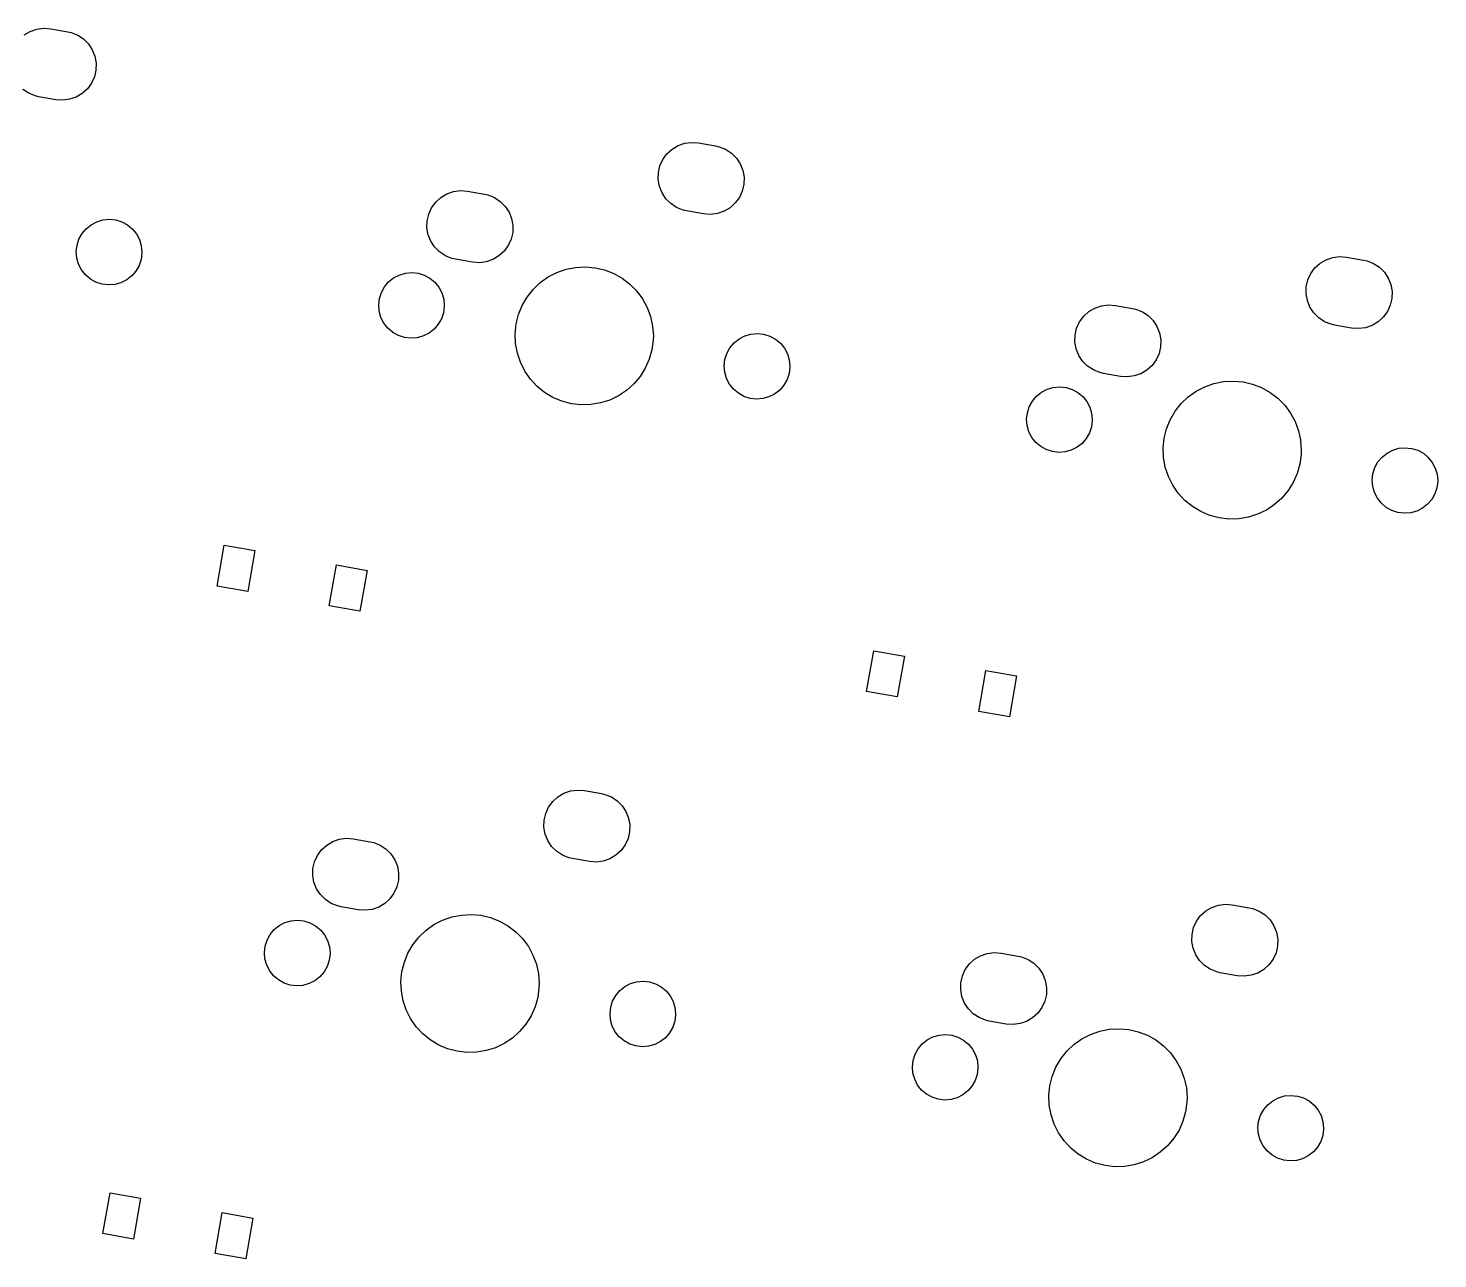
# Model space of a CAD drawing. Extents: x -73 to 324, y -180 to -25.
# Drawn here: x -27.78 to 13.04, y -64.43 to -28.78 of the extents above; entities that cross this region are included whole.
import ezdxf

# ---------------------------------------------------------------- set-up
doc = ezdxf.new("R2010")
doc.units = 0
doc.layers.add('BLACK', color=7, linetype='CONTINUOUS')

msp = doc.modelspace()

# ---------------------------------------------------------------- linework, layer by layer
at = {"layer": 'BLACK', "linetype": 'CONTINUOUS'}
for p, q in [((-27.894, -28.9783), (-27.7201, -28.8754)), ((-27.7201, -28.8754), (-27.5289, -28.8096)), ((-27.5289, -28.8096), (-27.3285, -28.7835)), ((-27.3285, -28.7835), (-27.1269, -28.7983)), ((-27.1269, -28.7983), (-26.6345, -28.8852)), ((-26.6345, -28.8852), (-26.5326, -28.9087)), ((-26.5326, -28.9087), (-26.3449, -28.9838)), ((-26.3449, -28.9838), (-26.1762, -29.095)), ((-26.1762, -29.095), (-26.0332, -29.238)), ((-26.0332, -29.238), (-25.922, -29.4067)), ((-25.922, -29.4067), (-25.8469, -29.5943)), ((-25.8469, -29.5943), (-25.8111, -29.7933)), ((-25.8111, -29.7933), (-25.8161, -29.9953)), ((-25.8615, -30.1922), (-25.9457, -30.376)), ((-25.8161, -29.9953), (-25.8615, -30.1922)), ((-27.7639, -30.6694), (-27.9326, -30.5581)), ((-26.065, -30.5391), (-26.2148, -30.6749)), ((-25.9457, -30.376), (-26.065, -30.5391)), ((-27.5762, -30.7444), (-27.7639, -30.6694)), ((-27.4742, -30.768), (-27.5762, -30.7444)), ((-26.9818, -30.8548), (-27.4742, -30.768)), ((-26.7803, -30.8696), (-26.9818, -30.8548)), ((-26.5798, -30.8436), (-26.7803, -30.8696)), ((-26.3887, -30.7778), (-26.5798, -30.8436)), ((-26.2148, -30.6749), (-26.3887, -30.7778)), ((-9.13343, -32.2863), (-8.95946, -32.1834)), ((-8.95946, -32.1834), (-8.76836, -32.1176)), ((-8.76836, -32.1176), (-8.56793, -32.0915)), ((-8.56793, -32.0915), (-8.36636, -32.1063)), ((-8.36636, -32.1063), (-7.87396, -32.1932)), ((-7.87396, -32.1932), (-7.77197, -32.2167)), ((-7.77197, -32.2167), (-7.58431, -32.2918)), ((-9.48666, -32.7689), (-9.40252, -32.5851)), ((-9.40252, -32.5851), (-9.28316, -32.422)), ((-9.28316, -32.422), (-9.13343, -32.2863)), ((-7.58431, -32.2918), (-7.41558, -32.403)), ((-7.41558, -32.403), (-7.27266, -32.5459)), ((-7.27266, -32.5459), (-7.1614, -32.7147)), ((-9.53706, -33.1679), (-9.53213, -32.9658)), ((-9.53213, -32.9658), (-9.48666, -32.7689)), ((-7.1614, -32.7147), (-7.08635, -32.9023)), ((-7.08635, -32.9023), (-7.05055, -33.1013)), ((-9.50127, -33.3668), (-9.53706, -33.1679)), ((-9.42621, -33.5544), (-9.50127, -33.3668)), ((-7.05549, -33.3033), (-7.10096, -33.5002)), ((-7.05055, -33.1013), (-7.05549, -33.3033)), ((-16.0971, -33.9839), (-15.9778, -33.8208)), ((-15.9778, -33.8208), (-15.828, -33.685)), ((-15.828, -33.685), (-15.6541, -33.5821)), ((-15.6541, -33.5821), (-15.463, -33.5163)), ((-15.463, -33.5163), (-15.2625, -33.4903)), ((-15.2625, -33.4903), (-15.061, -33.5051)), ((-15.061, -33.5051), (-14.5686, -33.5919)), ((-14.5686, -33.5919), (-14.4666, -33.6155)), ((-14.4666, -33.6155), (-14.2789, -33.6905)), ((-14.2789, -33.6905), (-14.1102, -33.8018)), ((-14.1102, -33.8018), (-13.9673, -33.9447)), ((-9.31496, -33.7232), (-9.42621, -33.5544)), ((-9.17204, -33.8661), (-9.31496, -33.7232)), ((-9.00331, -33.9774), (-9.17204, -33.8661)), ((-7.30446, -33.8471), (-7.45419, -33.9829)), ((-7.18509, -33.684), (-7.30446, -33.8471)), ((-7.10096, -33.5002), (-7.18509, -33.684)), ((-16.2267, -34.3646), (-16.1813, -34.1676)), ((-16.1813, -34.1676), (-16.0971, -33.9839)), ((-13.9673, -33.9447), (-13.856, -34.1134)), ((-13.856, -34.1134), (-13.7809, -34.3011)), ((-8.81565, -34.0524), (-9.00331, -33.9774)), ((-8.71366, -34.076), (-8.81565, -34.0524)), ((-8.22125, -34.1628), (-8.71366, -34.076)), ((-8.01968, -34.1776), (-8.22125, -34.1628)), ((-7.81926, -34.1516), (-8.01968, -34.1776)), ((-7.62815, -34.0858), (-7.81926, -34.1516)), ((-7.45419, -33.9829), (-7.62815, -34.0858)), ((-26.219, -34.7337), (-26.0998, -34.5917)), ((-26.0998, -34.5917), (-25.9553, -34.4755)), ((-25.9553, -34.4755), (-25.791, -34.3896)), ((-25.791, -34.3896), (-25.6131, -34.3373)), ((-25.6131, -34.3373), (-25.4285, -34.3205)), ((-25.4285, -34.3205), (-25.2441, -34.3399)), ((-25.2441, -34.3399), (-25.067, -34.3947)), ((-25.067, -34.3947), (-24.9039, -34.4829)), ((-24.9039, -34.4829), (-24.761, -34.6011)), ((-24.761, -34.6011), (-24.6438, -34.7447)), ((-16.2317, -34.5666), (-16.2267, -34.3646)), ((-16.1959, -34.7655), (-16.2317, -34.5666)), ((-13.7809, -34.3011), (-13.7451, -34.5)), ((-13.7451, -34.5), (-13.7501, -34.7021)), ((-26.385, -35.2572), (-26.3644, -35.0729)), ((-26.3644, -35.0729), (-26.3083, -34.8962)), ((-26.3083, -34.8962), (-26.219, -34.7337)), ((-24.6438, -34.7447), (-24.5568, -34.9084)), ((-24.5568, -34.9084), (-24.5032, -35.0859)), ((-24.5032, -35.0859), (-24.4851, -35.2705)), ((-16.1208, -34.9532), (-16.1959, -34.7655)), ((-16.0096, -35.1219), (-16.1208, -34.9532)), ((-13.8797, -35.0828), (-13.9991, -35.2459)), ((-13.7956, -34.899), (-13.8797, -35.0828)), ((-13.7501, -34.7021), (-13.7956, -34.899)), ((-26.3695, -35.442), (-26.385, -35.2572)), ((-26.3184, -35.6202), (-26.3695, -35.442)), ((-24.5087, -35.4809), (-24.5672, -35.6569)), ((-24.4855, -35.297), (-24.5087, -35.4809)), ((-24.4851, -35.2705), (-24.4855, -35.297)), ((-15.8666, -35.2648), (-16.0096, -35.1219)), ((-15.6979, -35.3761), (-15.8666, -35.2648)), ((-15.5102, -35.4512), (-15.6979, -35.3761)), ((-15.4083, -35.4747), (-15.5102, -35.4512)), ((-14.9158, -35.5615), (-15.4083, -35.4747)), ((-14.3227, -35.4845), (-14.5139, -35.5503)), ((-14.1488, -35.3816), (-14.3227, -35.4845)), ((-13.9991, -35.2459), (-14.1488, -35.3816)), ((9.62716, -35.5943), (9.80112, -35.4914)), ((9.80112, -35.4914), (9.99223, -35.4256)), ((9.99223, -35.4256), (10.1927, -35.3995)), ((10.1927, -35.3995), (10.3942, -35.4143)), ((10.3942, -35.4143), (10.8866, -35.5012)), ((10.8866, -35.5012), (10.9886, -35.5247)), ((-26.2337, -35.7851), (-26.3184, -35.6202)), ((-26.1185, -35.9304), (-26.2337, -35.7851)), ((-24.6588, -35.8181), (-24.78, -35.9584)), ((-24.5672, -35.6569), (-24.6588, -35.8181)), ((-17.0361, -35.9334), (-16.8582, -35.881)), ((-16.8582, -35.881), (-16.6735, -35.8642)), ((-16.6735, -35.8642), (-16.4892, -35.8836)), ((-16.4892, -35.8836), (-16.312, -35.9384)), ((-14.7143, -35.5763), (-14.9158, -35.5615)), ((-14.5139, -35.5503), (-14.7143, -35.5763)), ((-12.7223, -35.991), (-12.4716, -35.8608)), ((-12.4716, -35.8608), (-12.2051, -35.7672)), ((-12.2051, -35.7672), (-11.928, -35.7121)), ((-11.928, -35.7121), (-11.6459, -35.6966)), ((-11.6459, -35.6966), (-11.3645, -35.7209)), ((-11.3645, -35.7209), (-11.0893, -35.7847)), ((-11.0893, -35.7847), (-10.8258, -35.8867)), ((-10.8258, -35.8867), (-10.5793, -36.0247)), ((9.27393, -36.0769), (9.35806, -35.8931)), ((9.35806, -35.8931), (9.47743, -35.73)), ((9.47743, -35.73), (9.62716, -35.5943)), ((10.9886, -35.5247), (11.1763, -35.5998)), ((11.1763, -35.5998), (11.345, -35.711)), ((11.345, -35.711), (11.4879, -35.8539)), ((11.4879, -35.8539), (11.5992, -36.0227)), ((-25.9773, -36.0506), (-26.1185, -35.9304)), ((-25.8154, -36.141), (-25.9773, -36.0506)), ((-25.6391, -36.1983), (-25.8154, -36.141)), ((-25.455, -36.2203), (-25.6391, -36.1983)), ((-25.2702, -36.206), (-25.455, -36.2203)), ((-25.0916, -36.1562), (-25.2702, -36.206)), ((-24.9261, -36.0726), (-25.0916, -36.1562)), ((-24.78, -35.9584), (-24.9261, -36.0726)), ((-17.5534, -36.4399), (-17.464, -36.2775)), ((-17.464, -36.2775), (-17.3449, -36.1354)), ((-17.3449, -36.1354), (-17.2004, -36.0193)), ((-17.2004, -36.0193), (-17.0361, -35.9334)), ((-16.312, -35.9384), (-16.1489, -36.0266)), ((-16.1489, -36.0266), (-16.0061, -36.1448)), ((-16.0061, -36.1448), (-15.8889, -36.2885)), ((-15.8889, -36.2885), (-15.8019, -36.4522)), ((-13.1566, -36.3503), (-12.9522, -36.1553)), ((-12.9522, -36.1553), (-12.7223, -35.991)), ((-10.5793, -36.0247), (-10.3547, -36.1961)), ((-10.3547, -36.1961), (-10.1565, -36.3974)), ((9.22352, -36.4759), (9.22846, -36.2738)), ((9.22846, -36.2738), (9.27393, -36.0769)), ((11.5992, -36.0227), (11.6742, -36.2103)), ((11.6742, -36.2103), (11.71, -36.4093)), ((-17.6301, -36.8009), (-17.6094, -36.6167)), ((-17.6094, -36.6167), (-17.5534, -36.4399)), ((-15.8019, -36.4522), (-15.7483, -36.6297)), ((-15.7483, -36.6297), (-15.7302, -36.8142)), ((-13.4734, -36.8164), (-13.3315, -36.5722)), ((-13.3315, -36.5722), (-13.1566, -36.3503)), ((-10.1565, -36.3974), (-9.9887, -36.6247)), ((-9.9887, -36.6247), (-9.85455, -36.8733)), ((9.25931, -36.6748), (9.22352, -36.4759)), ((9.33437, -36.8624), (9.25931, -36.6748)), ((11.7051, -36.6113), (11.6596, -36.8082)), ((11.71, -36.4093), (11.7051, -36.6113)), ((-17.6146, -36.9857), (-17.6301, -36.8009)), ((-17.5635, -37.1639), (-17.6146, -36.9857)), ((-15.7538, -37.0247), (-15.8123, -37.2006)), ((-15.7305, -36.8407), (-15.7538, -37.0247)), ((-15.7302, -36.8142), (-15.7305, -36.8407)), ((-13.6476, -37.3525), (-13.5795, -37.0783)), ((-13.5795, -37.0783), (-13.4734, -36.8164)), ((-9.85455, -36.8733), (-9.75677, -37.1383)), ((-9.75677, -37.1383), (-9.69731, -37.4145)), ((2.66347, -37.2919), (2.78284, -37.1288)), ((2.78284, -37.1288), (2.93256, -36.993)), ((2.93256, -36.993), (3.10653, -36.8901)), ((3.10653, -36.8901), (3.29763, -36.8243)), ((3.29763, -36.8243), (3.49806, -36.7983)), ((3.49806, -36.7983), (3.69963, -36.8131)), ((3.69963, -36.8131), (4.19203, -36.8999)), ((4.19203, -36.8999), (4.29402, -36.9235)), ((4.29402, -36.9235), (4.48168, -36.9985)), ((4.48168, -36.9985), (4.65041, -37.1098)), ((4.65041, -37.1098), (4.79333, -37.2527)), ((9.44563, -37.0312), (9.33437, -36.8624)), ((9.58855, -37.1741), (9.44563, -37.0312)), ((11.5755, -36.992), (11.4561, -37.1551)), ((11.6596, -36.8082), (11.5755, -36.992)), ((-17.4787, -37.3288), (-17.5635, -37.1639)), ((-17.3635, -37.4741), (-17.4787, -37.3288)), ((-17.2224, -37.5943), (-17.3635, -37.4741)), ((-16.025, -37.5022), (-16.1711, -37.6163)), ((-15.9039, -37.3618), (-16.025, -37.5022)), ((-15.8123, -37.2006), (-15.9039, -37.3618)), ((-13.6764, -37.6335), (-13.6476, -37.3525)), ((-9.69731, -37.4145), (-9.67735, -37.6963)), ((2.53387, -37.6726), (2.57933, -37.4756)), ((2.57933, -37.4756), (2.66347, -37.2919)), ((4.79333, -37.2527), (4.90459, -37.4214)), ((4.90459, -37.4214), (4.97965, -37.6091)), ((9.75728, -37.2854), (9.58855, -37.1741)), ((9.94494, -37.3604), (9.75728, -37.2854)), ((10.0469, -37.384), (9.94494, -37.3604)), ((10.5393, -37.4708), (10.0469, -37.384)), ((10.7409, -37.4856), (10.5393, -37.4708)), ((10.9413, -37.4596), (10.7409, -37.4856)), ((11.1324, -37.3938), (10.9413, -37.4596)), ((11.3064, -37.2909), (11.1324, -37.3938)), ((11.4561, -37.1551), (11.3064, -37.2909)), ((-17.0605, -37.6847), (-17.2224, -37.5943)), ((-16.8842, -37.742), (-17.0605, -37.6847)), ((-16.7001, -37.764), (-16.8842, -37.742)), ((-16.5152, -37.7498), (-16.7001, -37.764)), ((-16.3366, -37.6999), (-16.5152, -37.7498)), ((-16.1711, -37.6163), (-16.3366, -37.6999)), ((-13.6653, -37.9158), (-13.6764, -37.6335)), ((-13.6145, -38.1937), (-13.6653, -37.9158)), ((-9.6813, -37.8219), (-9.71891, -38.1019)), ((-9.67735, -37.6963), (-9.6813, -37.8219)), ((-7.45839, -38.0417), (-7.33921, -37.8997)), ((-7.33921, -37.8997), (-7.19471, -37.7835)), ((-7.19471, -37.7835), (-7.03041, -37.6976)), ((-7.03041, -37.6976), (-6.85254, -37.6453)), ((-6.85254, -37.6453), (-6.6679, -37.6285)), ((-6.6679, -37.6285), (-6.48351, -37.6479)), ((-6.48351, -37.6479), (-6.30639, -37.7027)), ((-6.30639, -37.7027), (-6.1433, -37.7909)), ((-6.1433, -37.7909), (-6.00044, -37.9091)), ((-6.00044, -37.9091), (-5.88326, -38.0527)), ((2.52893, -37.8746), (2.53387, -37.6726)), ((2.56472, -38.0735), (2.52893, -37.8746)), ((4.97965, -37.6091), (5.01544, -37.808)), ((5.01544, -37.808), (5.0105, -38.0101)), ((-13.5251, -38.4617), (-13.6145, -38.1937)), ((-9.71891, -38.1019), (-9.79559, -38.3738)), ((-7.60377, -38.3809), (-7.54771, -38.2042)), ((-7.54771, -38.2042), (-7.45839, -38.0417)), ((-5.88326, -38.0527), (-5.79621, -38.2164)), ((-5.79621, -38.2164), (-5.74262, -38.3939)), ((2.63978, -38.2612), (2.56472, -38.0735)), ((2.75104, -38.4299), (2.63978, -38.2612)), ((4.96503, -38.207), (4.8809, -38.3908)), ((5.0105, -38.0101), (4.96503, -38.207)), ((-13.3988, -38.7144), (-13.5251, -38.4617)), ((-13.2382, -38.9468), (-13.3988, -38.7144)), ((-9.90982, -38.6322), (-10.0593, -38.8719)), ((-9.79559, -38.3738), (-9.90982, -38.6322)), ((-7.62444, -38.5652), (-7.60377, -38.3809)), ((-7.60892, -38.7499), (-7.62444, -38.5652)), ((-7.55782, -38.9282), (-7.60892, -38.7499)), ((-5.7249, -38.605), (-5.74814, -38.7889)), ((-5.74262, -38.3939), (-5.72453, -38.5785)), ((-5.72453, -38.5785), (-5.7249, -38.605)), ((2.89395, -38.5728), (2.75104, -38.4299)), ((3.06269, -38.6841), (2.89395, -38.5728)), ((3.25034, -38.7592), (3.06269, -38.6841)), ((3.35233, -38.7827), (3.25034, -38.7592)), ((4.6118, -38.6896), (4.43784, -38.7925)), ((4.76153, -38.5539), (4.6118, -38.6896)), ((4.8809, -38.3908), (4.76153, -38.5539)), ((-13.0464, -39.1543), (-13.2382, -38.9468)), ((-12.8274, -39.3326), (-13.0464, -39.1543)), ((-10.2411, -39.0881), (-10.4515, -39.2766)), ((-10.0593, -38.8719), (-10.2411, -39.0881)), ((-7.47307, -39.0931), (-7.55782, -38.9282)), ((-7.3579, -39.2384), (-7.47307, -39.0931)), ((-5.89824, -39.1261), (-6.01939, -39.2664)), ((-5.80666, -38.9649), (-5.89824, -39.1261)), ((-5.74814, -38.7889), (-5.80666, -38.9649)), ((1.9024, -39.189), (2.08704, -39.1722)), ((2.08704, -39.1722), (2.27144, -39.1916)), ((3.84474, -38.8695), (3.35233, -38.7827)), ((4.04631, -38.8843), (3.84474, -38.8695)), ((4.24674, -38.8583), (4.04631, -38.8843)), ((4.43784, -38.7925), (4.24674, -38.8583)), ((6.03824, -39.299), (6.28894, -39.1688)), ((6.28894, -39.1688), (6.55549, -39.0752)), ((6.55549, -39.0752), (6.83257, -39.0201)), ((6.83257, -39.0201), (7.11465, -39.0046)), ((7.11465, -39.0046), (7.3961, -39.0289)), ((7.3961, -39.0289), (7.67132, -39.0927)), ((7.67132, -39.0927), (7.93479, -39.1947)), ((-12.5853, -39.4783), (-12.8274, -39.3326)), ((-12.3252, -39.5885), (-12.5853, -39.4783)), ((-12.0521, -39.6609), (-12.3252, -39.5885)), ((-10.9411, -39.5559), (-11.2105, -39.6411)), ((-10.6864, -39.4336), (-10.9411, -39.5559)), ((-10.4515, -39.2766), (-10.6864, -39.4336)), ((-7.21671, -39.3585), (-7.3579, -39.2384)), ((-7.05486, -39.449), (-7.21671, -39.3585)), ((-6.87853, -39.5063), (-7.05486, -39.449)), ((-6.69442, -39.5282), (-6.87853, -39.5063)), ((-6.50956, -39.514), (-6.69442, -39.5282)), ((-6.33099, -39.4642), (-6.50956, -39.514)), ((-6.16549, -39.3806), (-6.33099, -39.4642)), ((-6.01939, -39.2664), (-6.16549, -39.3806)), ((1.20723, -39.7479), (1.29655, -39.5855)), ((1.29655, -39.5855), (1.41573, -39.4434)), ((1.41573, -39.4434), (1.56023, -39.3273)), ((1.56023, -39.3273), (1.72454, -39.2414)), ((1.72454, -39.2414), (1.9024, -39.189)), ((2.27144, -39.1916), (2.44855, -39.2464)), ((2.44855, -39.2464), (2.61164, -39.3346)), ((2.61164, -39.3346), (2.7545, -39.4528)), ((2.7545, -39.4528), (2.87169, -39.5965)), ((5.60397, -39.6583), (5.80839, -39.4633)), ((5.80839, -39.4633), (6.03824, -39.299)), ((7.93479, -39.1947), (8.18128, -39.3327)), ((8.18128, -39.3327), (8.40586, -39.5041)), ((8.40586, -39.5041), (8.60405, -39.7054)), ((-11.7716, -39.6941), (-12.0521, -39.6609)), ((-11.4891, -39.6874), (-11.7716, -39.6941)), ((-11.2105, -39.6411), (-11.4891, -39.6874)), ((1.1305, -40.1089), (1.15117, -39.9247)), ((1.15117, -39.9247), (1.20723, -39.7479)), ((2.87169, -39.5965), (2.95873, -39.7602)), ((2.95873, -39.7602), (3.01232, -39.9377)), ((3.01232, -39.9377), (3.03041, -40.1222)), ((5.28718, -40.1244), (5.42907, -39.8802)), ((5.42907, -39.8802), (5.60397, -39.6583)), ((8.60405, -39.7054), (8.77189, -39.9327)), ((8.77189, -39.9327), (8.90604, -40.1813)), ((1.14602, -40.2937), (1.1305, -40.1089)), ((1.19712, -40.4719), (1.14602, -40.2937)), ((3.0068, -40.3327), (2.94828, -40.5086)), ((3.03004, -40.1487), (3.0068, -40.3327)), ((3.03041, -40.1222), (3.03004, -40.1487)), ((5.11302, -40.6605), (5.18112, -40.3863)), ((5.18112, -40.3863), (5.28718, -40.1244)), ((8.90604, -40.1813), (9.00382, -40.4463)), ((1.28187, -40.6368), (1.19712, -40.4719)), ((1.39704, -40.7821), (1.28187, -40.6368)), ((1.53823, -40.9023), (1.39704, -40.7821)), ((2.73555, -40.8102), (2.58945, -40.9243)), ((2.8567, -40.6698), (2.73555, -40.8102)), ((2.94828, -40.5086), (2.8567, -40.6698)), ((5.08422, -40.9415), (5.11302, -40.6605)), ((9.00382, -40.4463), (9.06328, -40.7225)), ((9.06328, -40.7225), (9.08324, -41.0043)), ((1.70008, -40.9927), (1.53823, -40.9023)), ((1.87641, -41.05), (1.70008, -40.9927)), ((2.06052, -41.072), (1.87641, -41.05)), ((2.24538, -41.0578), (2.06052, -41.072)), ((2.42395, -41.0079), (2.24538, -41.0578)), ((2.58945, -40.9243), (2.42395, -41.0079)), ((5.09531, -41.2238), (5.08422, -40.9415)), ((9.07929, -41.1299), (9.04168, -41.4099)), ((9.08324, -41.0043), (9.07929, -41.1299)), ((11.3022, -41.3497), (11.4214, -41.2077)), ((11.4214, -41.2077), (11.5659, -41.0915)), ((11.5659, -41.0915), (11.7302, -41.0056)), ((11.7302, -41.0056), (11.908, -40.9533)), ((11.908, -40.9533), (12.0927, -40.9365)), ((12.0927, -40.9365), (12.2771, -40.9559)), ((12.2771, -40.9559), (12.4542, -41.0107)), ((12.4542, -41.0107), (12.6173, -41.0989)), ((12.6173, -41.0989), (12.7601, -41.2171)), ((12.7601, -41.2171), (12.8773, -41.3607)), ((5.14607, -41.5017), (5.09531, -41.2238)), ((5.23548, -41.7697), (5.14607, -41.5017)), ((9.04168, -41.4099), (8.965, -41.6818)), ((11.1568, -41.6889), (11.2129, -41.5122)), ((11.2129, -41.5122), (11.3022, -41.3497)), ((12.8773, -41.3607), (12.9644, -41.5244)), ((12.9644, -41.5244), (13.018, -41.7019)), ((5.36175, -42.0224), (5.23548, -41.7697)), ((5.52237, -42.2548), (5.36175, -42.0224)), ((8.85077, -41.9402), (8.70127, -42.1799)), ((8.965, -41.6818), (8.85077, -41.9402)), ((11.1362, -41.8732), (11.1568, -41.6889)), ((11.1517, -42.0579), (11.1362, -41.8732)), ((13.0357, -41.913), (13.0124, -42.0969)), ((13.018, -41.7019), (13.0361, -41.8865)), ((13.0361, -41.8865), (13.0357, -41.913)), ((5.71414, -42.4623), (5.52237, -42.2548)), ((8.51949, -42.3961), (8.30905, -42.5846)), ((8.70127, -42.1799), (8.51949, -42.3961)), ((11.2028, -42.2362), (11.1517, -42.0579)), ((11.2875, -42.4011), (11.2028, -42.2362)), ((11.4027, -42.5464), (11.2875, -42.4011)), ((12.8623, -42.4341), (12.7412, -42.5744)), ((12.9539, -42.2729), (12.8623, -42.4341)), ((13.0124, -42.0969), (12.9539, -42.2729)), ((5.93322, -42.6406), (5.71414, -42.4623)), ((6.17525, -42.7863), (5.93322, -42.6406)), ((6.4354, -42.8965), (6.17525, -42.7863)), ((8.07415, -42.7416), (7.81948, -42.8639)), ((8.30905, -42.5846), (8.07415, -42.7416)), ((11.5439, -42.6665), (11.4027, -42.5464)), ((11.7057, -42.757), (11.5439, -42.6665)), ((11.8821, -42.8143), (11.7057, -42.757)), ((12.0662, -42.8362), (11.8821, -42.8143)), ((12.251, -42.822), (12.0662, -42.8362)), ((12.4296, -42.7722), (12.251, -42.822)), ((12.5951, -42.6886), (12.4296, -42.7722)), ((12.7412, -42.5744), (12.5951, -42.6886)), ((6.70847, -42.9689), (6.4354, -42.8965)), ((6.98902, -43.0021), (6.70847, -42.9689)), ((7.27145, -42.9954), (6.98902, -43.0021)), ((7.55013, -42.9491), (7.27145, -42.9954)), ((7.81948, -42.8639), (7.55013, -42.9491)), ((-22.3091, -44.9422), (-22.1007, -43.7604)), ((-22.1007, -43.7604), (-21.2144, -43.9167)), ((-21.2144, -43.9167), (-21.4228, -45.0985)), ((-19.0592, -45.5153), (-18.8509, -44.3335)), ((-18.8509, -44.3335), (-17.9645, -44.4898)), ((-17.9645, -44.4898), (-18.1729, -45.6715)), ((-21.4228, -45.0985), (-22.3091, -44.9422)), ((-18.1729, -45.6715), (-19.0592, -45.5153)), ((-3.50441, -48.0001), (-3.29604, -46.8183)), ((-3.29604, -46.8183), (-2.40971, -46.9746)), ((-2.40971, -46.9746), (-2.61809, -48.1564)), ((-0.25455, -48.5731), (-0.04617, -47.3913)), ((-0.04617, -47.3913), (0.84015, -47.5476)), ((0.84015, -47.5476), (0.63178, -48.7294)), ((-2.61809, -48.1564), (-3.50441, -48.0001)), ((0.63178, -48.7294), (-0.25455, -48.5731)), ((-12.4414, -51.0468), (-12.2675, -50.944)), ((-12.2675, -50.944), (-12.0764, -50.8782)), ((-12.0764, -50.8782), (-11.8759, -50.8521)), ((-11.8759, -50.8521), (-11.6744, -50.8669)), ((-11.6744, -50.8669), (-11.182, -50.9538)), ((-11.182, -50.9538), (-11.08, -50.9773)), ((-11.08, -50.9773), (-10.8923, -51.0524)), ((-12.7947, -51.5295), (-12.7105, -51.3457)), ((-12.7105, -51.3457), (-12.5912, -51.1826)), ((-12.5912, -51.1826), (-12.4414, -51.0468)), ((-10.8923, -51.0524), (-10.7236, -51.1636)), ((-10.7236, -51.1636), (-10.5807, -51.3065)), ((-10.5807, -51.3065), (-10.4694, -51.4753)), ((-12.8451, -51.9285), (-12.8401, -51.7264)), ((-12.8401, -51.7264), (-12.7947, -51.5295)), ((-10.4694, -51.4753), (-10.3943, -51.6629)), ((-10.3943, -51.6629), (-10.3586, -51.8618)), ((-12.8093, -52.1274), (-12.8451, -51.9285)), ((-12.7342, -52.315), (-12.8093, -52.1274)), ((-10.3635, -52.0639), (-10.409, -52.2608)), ((-10.3586, -51.8618), (-10.3635, -52.0639)), ((-19.4051, -52.7445), (-19.2857, -52.5814)), ((-19.2857, -52.5814), (-19.136, -52.4456)), ((-19.136, -52.4456), (-18.9621, -52.3427)), ((-18.9621, -52.3427), (-18.771, -52.2769)), ((-18.771, -52.2769), (-18.5705, -52.2509)), ((-18.5705, -52.2509), (-18.369, -52.2657)), ((-18.369, -52.2657), (-17.8766, -52.3525)), ((-17.8766, -52.3525), (-17.7746, -52.376)), ((-17.7746, -52.376), (-17.5869, -52.4511)), ((-17.5869, -52.4511), (-17.4182, -52.5624)), ((-17.4182, -52.5624), (-17.2753, -52.7053)), ((-12.623, -52.4838), (-12.7342, -52.315)), ((-12.48, -52.6267), (-12.623, -52.4838)), ((-12.3113, -52.7379), (-12.48, -52.6267)), ((-10.6125, -52.6077), (-10.7622, -52.7435)), ((-10.4931, -52.4446), (-10.6125, -52.6077)), ((-10.409, -52.2608), (-10.4931, -52.4446)), ((-19.5347, -53.1252), (-19.4893, -52.9282)), ((-19.4893, -52.9282), (-19.4051, -52.7445)), ((-17.2753, -52.7053), (-17.164, -52.874)), ((-17.164, -52.874), (-17.0889, -53.0617)), ((-12.1236, -52.813), (-12.3113, -52.7379)), ((-12.0217, -52.8365), (-12.1236, -52.813)), ((-11.5293, -52.9234), (-12.0217, -52.8365)), ((-11.3277, -52.9382), (-11.5293, -52.9234)), ((-11.1273, -52.9121), (-11.3277, -52.9382)), ((-10.9362, -52.8463), (-11.1273, -52.9121)), ((-10.7622, -52.7435), (-10.9362, -52.8463)), ((-19.5397, -53.3272), (-19.5347, -53.1252)), ((-19.5039, -53.5261), (-19.5397, -53.3272)), ((-17.0581, -53.4626), (-17.1035, -53.6596)), ((-17.0889, -53.0617), (-17.0531, -53.2606)), ((-17.0531, -53.2606), (-17.0581, -53.4626)), ((-19.4288, -53.7138), (-19.5039, -53.5261)), ((-19.3175, -53.8825), (-19.4288, -53.7138)), ((-17.1877, -53.8433), (-17.3071, -54.0064)), ((-17.1035, -53.6596), (-17.1877, -53.8433)), ((-19.1746, -54.0254), (-19.3175, -53.8825)), ((-19.0059, -54.1367), (-19.1746, -54.0254)), ((-18.8182, -54.2117), (-19.0059, -54.1367)), ((-18.7163, -54.2353), (-18.8182, -54.2117)), ((-18.2238, -54.3221), (-18.7163, -54.2353)), ((-17.6307, -54.2451), (-17.8218, -54.3109)), ((-17.4568, -54.1422), (-17.6307, -54.2451)), ((-17.3071, -54.0064), (-17.4568, -54.1422)), ((6.31916, -54.3548), (6.49313, -54.252)), ((6.49313, -54.252), (6.68423, -54.1862)), ((6.68423, -54.1862), (6.88466, -54.1601)), ((6.88466, -54.1601), (7.08623, -54.1749)), ((7.08623, -54.1749), (7.57863, -54.2618)), ((7.57863, -54.2618), (7.68062, -54.2853)), ((-20.344, -54.694), (-20.1662, -54.6416)), ((-20.1662, -54.6416), (-19.9815, -54.6248)), ((-19.9815, -54.6248), (-19.7971, -54.6442)), ((-19.7971, -54.6442), (-19.62, -54.699)), ((-18.0223, -54.3369), (-18.2238, -54.3221)), ((-17.8218, -54.3109), (-18.0223, -54.3369)), ((-16.0303, -54.7516), (-15.7796, -54.6214)), ((-15.7796, -54.6214), (-15.5131, -54.5278)), ((-15.5131, -54.5278), (-15.236, -54.4727)), ((-15.236, -54.4727), (-14.9539, -54.4572)), ((-14.9539, -54.4572), (-14.6725, -54.4815)), ((-14.6725, -54.4815), (-14.3973, -54.5453)), ((-14.3973, -54.5453), (-14.1338, -54.6473)), ((-14.1338, -54.6473), (-13.8873, -54.7853)), ((5.96593, -54.8375), (6.05007, -54.6537)), ((6.05007, -54.6537), (6.16943, -54.4906)), ((6.16943, -54.4906), (6.31916, -54.3548)), ((7.68062, -54.2853), (7.86828, -54.3604)), ((7.86828, -54.3604), (8.03701, -54.4716)), ((8.03701, -54.4716), (8.17993, -54.6145)), ((8.17993, -54.6145), (8.29119, -54.7833)), ((-20.8614, -55.2005), (-20.772, -55.0381)), ((-20.772, -55.0381), (-20.6529, -54.896)), ((-20.6529, -54.896), (-20.5084, -54.7799)), ((-20.5084, -54.7799), (-20.344, -54.694)), ((-19.62, -54.699), (-19.4569, -54.7872)), ((-19.4569, -54.7872), (-19.3141, -54.9054)), ((-19.3141, -54.9054), (-19.1969, -55.0491)), ((-19.1969, -55.0491), (-19.1099, -55.2128)), ((-16.4646, -55.1109), (-16.2602, -54.9159)), ((-16.2602, -54.9159), (-16.0303, -54.7516)), ((-13.8873, -54.7853), (-13.6627, -54.9567)), ((-13.6627, -54.9567), (-13.4645, -55.158)), ((5.91553, -55.2365), (5.92046, -55.0344)), ((5.92046, -55.0344), (5.96593, -54.8375)), ((8.29119, -54.7833), (8.36624, -54.9709)), ((8.36624, -54.9709), (8.40203, -55.1698)), ((-20.9381, -55.5615), (-20.9174, -55.3773)), ((-20.9174, -55.3773), (-20.8614, -55.2005)), ((-19.1099, -55.2128), (-19.0563, -55.3903)), ((-19.0563, -55.3903), (-19.0382, -55.5748)), ((-16.7814, -55.577), (-16.6395, -55.3327)), ((-16.6395, -55.3327), (-16.4646, -55.1109)), ((-13.4645, -55.158), (-13.2967, -55.3853)), ((-13.2967, -55.3853), (-13.1625, -55.6339)), ((5.95132, -55.4354), (5.91553, -55.2365)), ((6.02637, -55.623), (5.95132, -55.4354)), ((8.3971, -55.3719), (8.35163, -55.5688)), ((8.40203, -55.1698), (8.3971, -55.3719)), ((-20.9226, -55.7463), (-20.9381, -55.5615)), ((-20.8715, -55.9245), (-20.9226, -55.7463)), ((-19.0618, -55.7852), (-19.1203, -55.9612)), ((-19.0385, -55.6013), (-19.0618, -55.7852)), ((-19.0382, -55.5748), (-19.0385, -55.6013)), ((-16.9556, -56.1131), (-16.8875, -55.8389)), ((-16.8875, -55.8389), (-16.7814, -55.577)), ((-13.1625, -55.6339), (-13.0648, -55.8989)), ((-13.0648, -55.8989), (-13.0053, -56.1751)), ((-0.64453, -56.0525), (-0.52516, -55.8894)), ((-0.52516, -55.8894), (-0.37544, -55.7536)), ((-0.37544, -55.7536), (-0.20147, -55.6507)), ((-0.20147, -55.6507), (-0.01037, -55.5849)), ((-0.01037, -55.5849), (0.19006, -55.5589)), ((0.19006, -55.5589), (0.39163, -55.5737)), ((0.39163, -55.5737), (0.88404, -55.6605)), ((0.88404, -55.6605), (0.98603, -55.684)), ((0.98603, -55.684), (1.17368, -55.7591)), ((1.17368, -55.7591), (1.34242, -55.8704)), ((1.34242, -55.8704), (1.48533, -56.0133)), ((6.13763, -55.7918), (6.02637, -55.623)), ((6.28055, -55.9347), (6.13763, -55.7918)), ((8.14813, -55.9157), (7.9984, -56.0515)), ((8.2675, -55.7526), (8.14813, -55.9157)), ((8.35163, -55.5688), (8.2675, -55.7526)), ((-20.7867, -56.0894), (-20.8715, -55.9245)), ((-20.6715, -56.2347), (-20.7867, -56.0894)), ((-20.5304, -56.3549), (-20.6715, -56.2347)), ((-19.333, -56.2627), (-19.4791, -56.3769)), ((-19.2119, -56.1224), (-19.333, -56.2627)), ((-19.1203, -55.9612), (-19.2119, -56.1224)), ((-16.9844, -56.3941), (-16.9556, -56.1131)), ((-13.0053, -56.1751), (-12.9853, -56.4569)), ((-0.77413, -56.4332), (-0.72867, -56.2362)), ((-0.72867, -56.2362), (-0.64453, -56.0525)), ((1.48533, -56.0133), (1.59659, -56.182)), ((1.59659, -56.182), (1.67165, -56.3697)), ((6.44928, -56.0459), (6.28055, -55.9347)), ((6.63694, -56.121), (6.44928, -56.0459)), ((6.73893, -56.1445), (6.63694, -56.121)), ((7.23133, -56.2314), (6.73893, -56.1445)), ((7.4329, -56.2462), (7.23133, -56.2314)), ((7.63333, -56.2201), (7.4329, -56.2462)), ((7.82444, -56.1543), (7.63333, -56.2201)), ((7.9984, -56.0515), (7.82444, -56.1543)), ((-20.3685, -56.4453), (-20.5304, -56.3549)), ((-20.1922, -56.5026), (-20.3685, -56.4453)), ((-20.0081, -56.5246), (-20.1922, -56.5026)), ((-19.8232, -56.5103), (-20.0081, -56.5246)), ((-19.6446, -56.4605), (-19.8232, -56.5103)), ((-19.4791, -56.3769), (-19.6446, -56.4605)), ((-16.9733, -56.6764), (-16.9844, -56.3941)), ((-16.9225, -56.9543), (-16.9733, -56.6764)), ((-12.9893, -56.5825), (-13.0269, -56.8625)), ((-12.9853, -56.4569), (-12.9893, -56.5825)), ((-10.7664, -56.8023), (-10.6472, -56.6603)), ((-10.6472, -56.6603), (-10.5027, -56.5441)), ((-10.5027, -56.5441), (-10.3384, -56.4582)), ((-10.3384, -56.4582), (-10.1605, -56.4059)), ((-10.1605, -56.4059), (-9.97589, -56.3891)), ((-9.97589, -56.3891), (-9.7915, -56.4084)), ((-9.7915, -56.4084), (-9.61439, -56.4633)), ((-9.61439, -56.4633), (-9.45129, -56.5515)), ((-9.45129, -56.5515), (-9.30843, -56.6696)), ((-9.30843, -56.6696), (-9.19125, -56.8133)), ((-0.77907, -56.6352), (-0.77413, -56.4332)), ((-0.74328, -56.8341), (-0.77907, -56.6352)), ((1.67165, -56.3697), (1.70744, -56.5686)), ((1.70744, -56.5686), (1.7025, -56.7706)), ((-16.8331, -57.2223), (-16.9225, -56.9543)), ((-13.1036, -57.1344), (-13.2178, -57.3928)), ((-13.0269, -56.8625), (-13.1036, -57.1344)), ((-10.9118, -57.1415), (-10.8557, -56.9648)), ((-10.8557, -56.9648), (-10.7664, -56.8023)), ((-9.19125, -56.8133), (-9.10421, -56.977)), ((-9.10421, -56.977), (-9.05062, -57.1545)), ((-0.66822, -57.0218), (-0.74328, -56.8341)), ((-0.55696, -57.1905), (-0.66822, -57.0218)), ((1.65704, -56.9676), (1.5729, -57.1513)), ((1.7025, -56.7706), (1.65704, -56.9676)), ((-16.7068, -57.475), (-16.8331, -57.2223)), ((-16.5462, -57.7074), (-16.7068, -57.475)), ((-13.2178, -57.3928), (-13.3673, -57.6325)), ((-10.9324, -57.3258), (-10.9118, -57.1415)), ((-10.9169, -57.5105), (-10.9324, -57.3258)), ((-10.8658, -57.6888), (-10.9169, -57.5105)), ((-9.0329, -57.3656), (-9.05613, -57.5495)), ((-9.05062, -57.1545), (-9.03253, -57.339)), ((-9.03253, -57.339), (-9.0329, -57.3656)), ((-0.41404, -57.3334), (-0.55696, -57.1905)), ((-0.24531, -57.4447), (-0.41404, -57.3334)), ((-0.05765, -57.5197), (-0.24531, -57.4447)), ((0.04434, -57.5433), (-0.05765, -57.5197)), ((0.53674, -57.6301), (0.04434, -57.5433)), ((1.30381, -57.4502), (1.12984, -57.5531)), ((1.45353, -57.3144), (1.30381, -57.4502)), ((1.5729, -57.1513), (1.45353, -57.3144)), ((-16.3544, -57.9148), (-16.5462, -57.7074)), ((-16.1354, -58.0932), (-16.3544, -57.9148)), ((-13.5491, -57.8487), (-13.7595, -58.0372)), ((-13.3673, -57.6325), (-13.5491, -57.8487)), ((-10.7811, -57.8537), (-10.8658, -57.6888)), ((-10.6659, -57.999), (-10.7811, -57.8537)), ((-9.20624, -57.8867), (-9.32739, -58.027)), ((-9.11466, -57.7254), (-9.20624, -57.8867)), ((-9.05613, -57.5495), (-9.11466, -57.7254)), ((-1.58346, -58.002), (-1.4056, -57.9496)), ((-1.4056, -57.9496), (-1.22095, -57.9328)), ((-1.22095, -57.9328), (-1.03656, -57.9522)), ((-1.03656, -57.9522), (-0.85945, -58.007)), ((0.73831, -57.6449), (0.53674, -57.6301)), ((0.93874, -57.6189), (0.73831, -57.6449)), ((1.12984, -57.5531), (0.93874, -57.6189)), ((2.73024, -58.0596), (2.98094, -57.9294)), ((2.98094, -57.9294), (3.24749, -57.8358)), ((3.24749, -57.8358), (3.52457, -57.7807)), ((3.52457, -57.7807), (3.80665, -57.7652)), ((3.80665, -57.7652), (4.08811, -57.7895)), ((4.08811, -57.7895), (4.36332, -57.8533)), ((4.36332, -57.8533), (4.6268, -57.9553)), ((4.6268, -57.9553), (4.87328, -58.0933)), ((-15.8933, -58.2389), (-16.1354, -58.0932)), ((-15.6332, -58.3491), (-15.8933, -58.2389)), ((-15.3601, -58.4215), (-15.6332, -58.3491)), ((-14.2491, -58.3165), (-14.5185, -58.4016)), ((-13.9944, -58.1942), (-14.2491, -58.3165)), ((-13.7595, -58.0372), (-13.9944, -58.1942)), ((-10.5247, -58.1191), (-10.6659, -57.999)), ((-10.3629, -58.2096), (-10.5247, -58.1191)), ((-10.1865, -58.2669), (-10.3629, -58.2096)), ((-10.0024, -58.2888), (-10.1865, -58.2669)), ((-9.81756, -58.2746), (-10.0024, -58.2888)), ((-9.63898, -58.2248), (-9.81756, -58.2746)), ((-9.47349, -58.1412), (-9.63898, -58.2248)), ((-9.32739, -58.027), (-9.47349, -58.1412)), ((-2.10076, -58.5085), (-2.01144, -58.3461)), ((-2.01144, -58.3461), (-1.89227, -58.204)), ((-1.89227, -58.204), (-1.74777, -58.0878)), ((-1.74777, -58.0878), (-1.58346, -58.002)), ((-0.85945, -58.007), (-0.69635, -58.0952)), ((-0.69635, -58.0952), (-0.55349, -58.2134)), ((-0.55349, -58.2134), (-0.43631, -58.3571)), ((-0.43631, -58.3571), (-0.34927, -58.5208)), ((2.29597, -58.4189), (2.50039, -58.2239)), ((2.50039, -58.2239), (2.73024, -58.0596)), ((4.87328, -58.0933), (5.09786, -58.2647)), ((5.09786, -58.2647), (5.29605, -58.466)), ((-15.0796, -58.4547), (-15.3601, -58.4215)), ((-14.7971, -58.448), (-15.0796, -58.4547)), ((-14.5185, -58.4016), (-14.7971, -58.448)), ((-2.17749, -58.8695), (-2.15683, -58.6853)), ((-2.15683, -58.6853), (-2.10076, -58.5085)), ((-0.34927, -58.5208), (-0.29568, -58.6983)), ((-0.29568, -58.6983), (-0.27759, -58.8828)), ((1.97918, -58.885), (2.12108, -58.6407)), ((2.12108, -58.6407), (2.29597, -58.4189)), ((5.29605, -58.466), (5.46389, -58.6933)), ((5.46389, -58.6933), (5.59804, -58.9419)), ((-2.16198, -59.0543), (-2.17749, -58.8695)), ((-2.11087, -59.2325), (-2.16198, -59.0543)), ((-0.30119, -59.0932), (-0.35972, -59.2692)), ((-0.27796, -58.9093), (-0.30119, -59.0932)), ((-0.27759, -58.8828), (-0.27796, -58.9093)), ((1.80502, -59.421), (1.87312, -59.1469)), ((1.87312, -59.1469), (1.97918, -58.885)), ((5.59804, -58.9419), (5.69582, -59.2069)), ((-2.02612, -59.3974), (-2.11087, -59.2325)), ((-1.91096, -59.5427), (-2.02612, -59.3974)), ((-1.76976, -59.6629), (-1.91096, -59.5427)), ((-0.57245, -59.5707), (-0.71855, -59.6849)), ((-0.4513, -59.4304), (-0.57245, -59.5707)), ((-0.35972, -59.2692), (-0.4513, -59.4304)), ((1.77622, -59.7021), (1.80502, -59.421)), ((5.69582, -59.2069), (5.75528, -59.4831)), ((5.75528, -59.4831), (5.77524, -59.7649)), ((-1.60792, -59.7533), (-1.76976, -59.6629)), ((-1.43158, -59.8106), (-1.60792, -59.7533)), ((-1.24748, -59.8326), (-1.43158, -59.8106)), ((-1.06262, -59.8183), (-1.24748, -59.8326)), ((-0.88404, -59.7685), (-1.06262, -59.8183)), ((-0.71855, -59.6849), (-0.88404, -59.7685)), ((1.78731, -59.9844), (1.77622, -59.7021)), ((1.83807, -60.2623), (1.78731, -59.9844)), ((5.77129, -59.8905), (5.73368, -60.1705)), ((5.77524, -59.7649), (5.77129, -59.8905)), ((7.9942, -60.1103), (8.11338, -59.9683)), ((8.11338, -59.9683), (8.25788, -59.8521)), ((8.25788, -59.8521), (8.42218, -59.7662)), ((8.42218, -59.7662), (8.60005, -59.7139)), ((8.60005, -59.7139), (8.78469, -59.6971)), ((8.78469, -59.6971), (8.96908, -59.7164)), ((8.96908, -59.7164), (9.1462, -59.7713)), ((9.1462, -59.7713), (9.30929, -59.8595)), ((9.30929, -59.8595), (9.45215, -59.9776)), ((9.45215, -59.9776), (9.56933, -60.1213)), ((1.92748, -60.5303), (1.83807, -60.2623)), ((5.73368, -60.1705), (5.657, -60.4424)), ((7.84882, -60.4495), (7.90488, -60.2728)), ((7.90488, -60.2728), (7.9942, -60.1103)), ((9.56933, -60.1213), (9.65638, -60.285)), ((9.65638, -60.285), (9.70997, -60.4625)), ((2.05375, -60.783), (1.92748, -60.5303)), ((2.21438, -61.0154), (2.05375, -60.783)), ((5.54277, -60.7008), (5.39327, -60.9405)), ((5.657, -60.4424), (5.54277, -60.7008)), ((7.82815, -60.6338), (7.84882, -60.4495)), ((7.84367, -60.8185), (7.82815, -60.6338)), ((9.72769, -60.6736), (9.70445, -60.8575)), ((9.70997, -60.4625), (9.72806, -60.647)), ((9.72806, -60.647), (9.72769, -60.6736)), ((2.40614, -61.2228), (2.21438, -61.0154)), ((5.21149, -61.1567), (5.00105, -61.3452)), ((5.39327, -60.9405), (5.21149, -61.1567)), ((7.89477, -60.9968), (7.84367, -60.8185)), ((7.97952, -61.1617), (7.89477, -60.9968)), ((8.09469, -61.307), (7.97952, -61.1617)), ((9.55435, -61.1947), (9.4332, -61.335)), ((9.64593, -61.0334), (9.55435, -61.1947)), ((9.70445, -60.8575), (9.64593, -61.0334)), ((2.62523, -61.4012), (2.40614, -61.2228)), ((2.86726, -61.5469), (2.62523, -61.4012)), ((3.1274, -61.6571), (2.86726, -61.5469)), ((4.51149, -61.6245), (4.24213, -61.7096)), ((4.76615, -61.5022), (4.51149, -61.6245)), ((5.00105, -61.3452), (4.76615, -61.5022)), ((8.23588, -61.4271), (8.09469, -61.307)), ((8.39773, -61.5176), (8.23588, -61.4271)), ((8.57406, -61.5749), (8.39773, -61.5176)), ((8.75816, -61.5968), (8.57406, -61.5749)), ((8.94303, -61.5826), (8.75816, -61.5968)), ((9.1216, -61.5327), (8.94303, -61.5826)), ((9.28709, -61.4492), (9.1216, -61.5327)), ((9.4332, -61.335), (9.28709, -61.4492)), ((3.40047, -61.7295), (3.1274, -61.6571)), ((3.68102, -61.7627), (3.40047, -61.7295)), ((3.96345, -61.756), (3.68102, -61.7627)), ((4.24213, -61.7096), (3.96345, -61.756)), ((-25.6171, -63.7028), (-25.4087, -62.521)), ((-25.4087, -62.521), (-24.5224, -62.6773)), ((-24.5224, -62.6773), (-24.7308, -63.8591)), ((-22.3672, -64.2758), (-22.1589, -63.0941)), ((-22.1589, -63.0941), (-21.2725, -63.2504)), ((-21.2725, -63.2504), (-21.4809, -64.4321)), ((-24.7308, -63.8591), (-25.6171, -63.7028)), ((-21.4809, -64.4321), (-22.3672, -64.2758))]:
    msp.add_line(p, q, dxfattribs=at)

doc.saveas('drawing.dxf')
